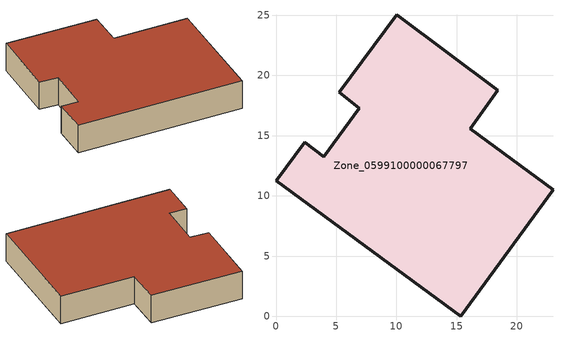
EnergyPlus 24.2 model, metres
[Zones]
Zone_0599100000067797
 floor ground (C_G): 0,11.23 2.37,14.44 3.98,13.25 6.92,17.24 5.24,18.57 10.02,25.02 18.41,18.77 16.12,15.55 22.99,10.5 15.32,0 z0
 wall outside (C_F): 18.41,18.77 10.02,25.02 5.24,18.57 6.92,17.24 3.98,13.25 2.37,14.44 0,11.23 15.32,0 22.99,10.5 16.12,15.55 18.41,18.77 z0:3.41
 roof outside (C_R): 2.37,14.44 0,11.23 15.32,0 22.99,10.5 16.12,15.55 18.41,18.77 10.02,25.02 5.24,18.57 6.92,17.24 3.98,13.25 z3.41
[BUILDING]
Pand.0599100000067797: North Axis=0; Terrain=City; Loads Convergence Tolerance Value=0.04; Temperature Convergence Tolerance Value=0.4; Solar Distribution=FullExterior; Maximum Number of Warmup Days=25; Minimum Number of Warmup Days=1
[Site:Location]
Rotterdam.The.Hague.AP_ZH_NLD Design_Conditions: Latitude=51.96; Longitude=4.45; Time Zone=1; Elevation=-4.5
[SITE:GROUNDTEMPERATURE:BUILDINGSURFACE]
18, 18, 18, 18, 18, 18, 18, 18, 18, 18, 18, 18
[MATERIAL] Thermal Absorptance=0.9; Solar Absorptance=0.7; Visible Absorptance=0.7
Name | Roughness | Thickness | Conductivity | Density | Specific Heat
G.D.1965 | MediumSmooth | 0.15 | 1 | 540 | 1210
F.D.1965 | Rough | 0.3 | 0.857143 | 1920 | 840
R.D.1965 | MediumRough | 0.2 | 0.08 | 1500 | 1000
[CONSTRUCTION]
C_G: G.D.1965
C_F: F.D.1965
C_R: R.D.1965
[ZONE]
Zone_0599100000067797: Type=1; Multiplier=1; Ceiling Height=Autocalculate; Volume=Autocalculate; Floor Area=autocalculate; Part of Total Floor Area=Yes
[ZONEINFILTRATION:DESIGNFLOWRATE]
Infil_Zone_0599100000067797: Zone or ZoneList or Space or SpaceList=Zone_0599100000067797; Schedule=AlwaysOn; Design Flow Rate Calculation Method=Flow/Area; Flow Rate per Floor Area=0.0042; Constant Term Coefficient=1; Temperature Term Coefficient=0; Velocity Term Coefficient=0; Velocity Squared Term Coefficient=0
[HVACTEMPLATE:ZONE:IDEALLOADSAIRSYSTEM]
Zone_0599100000067797: Maximum Heating Supply Air Temperature=50; Minimum Cooling Supply Air Temperature=13; Maximum Heating Supply Air Humidity Ratio=0.0156; Minimum Cooling Supply Air Humidity Ratio=0.0077; Heating Limit=NoLimit; Cooling Limit=NoLimit; Dehumidification Control Type=ConstantSensibleHeatRatio; Cooling Sensible Heat Ratio=0.7; Dehumidification Setpoint=60; Humidification Control Type=None; Humidification Setpoint=30; Outdoor Air Method=None; Outdoor Air Flow Rate per Person=0.00944; Outdoor Air Flow Rate per Zone Floor Area=0; Outdoor Air Flow Rate per Zone=0; Demand Controlled Ventilation Type=None; Outdoor Air Economizer Type=NoEconomizer; Heat Recovery Type=None; Sensible Heat Recovery Effectiveness=0.7; Latent Heat Recovery Effectiveness=0.65
[ZONECONTROL:THERMOSTAT]
ThermostatControl_Zone_0599100000067797: Zone or ZoneList=Zone_0599100000067797; Control Type Schedule=DualSetpointControlType; Control 1=Thermostat_Zone_0599100000067797; Temperature Difference Between Cutout And Setpoint=0
[THERMOSTATSETPOINT:DUALSETPOINT]
Thermostat_Zone_0599100000067797: Heating Setpoint Temperature Schedule=HeatingSetpoint_Zone_0599100000067797; Cooling Setpoint Temperature Schedule=CoolingSetpoint_Zone_0599100000067797
[SCHEDULE:COMPACT]
HeatingSetpoint_Zone_0599100000067797: Through: 12/31, For: AllDays, Until: 24:00, 21
CoolingSetpoint_Zone_0599100000067797: Through: 12/31, For: AllDays, Until: 24:00, 24
DualSetpointControlType: Through: 12/31, For: AllDays, Until: 24:00, 4
AlwaysOn: Through: 12/31, For: AllDays, Until: 24:00, 1
